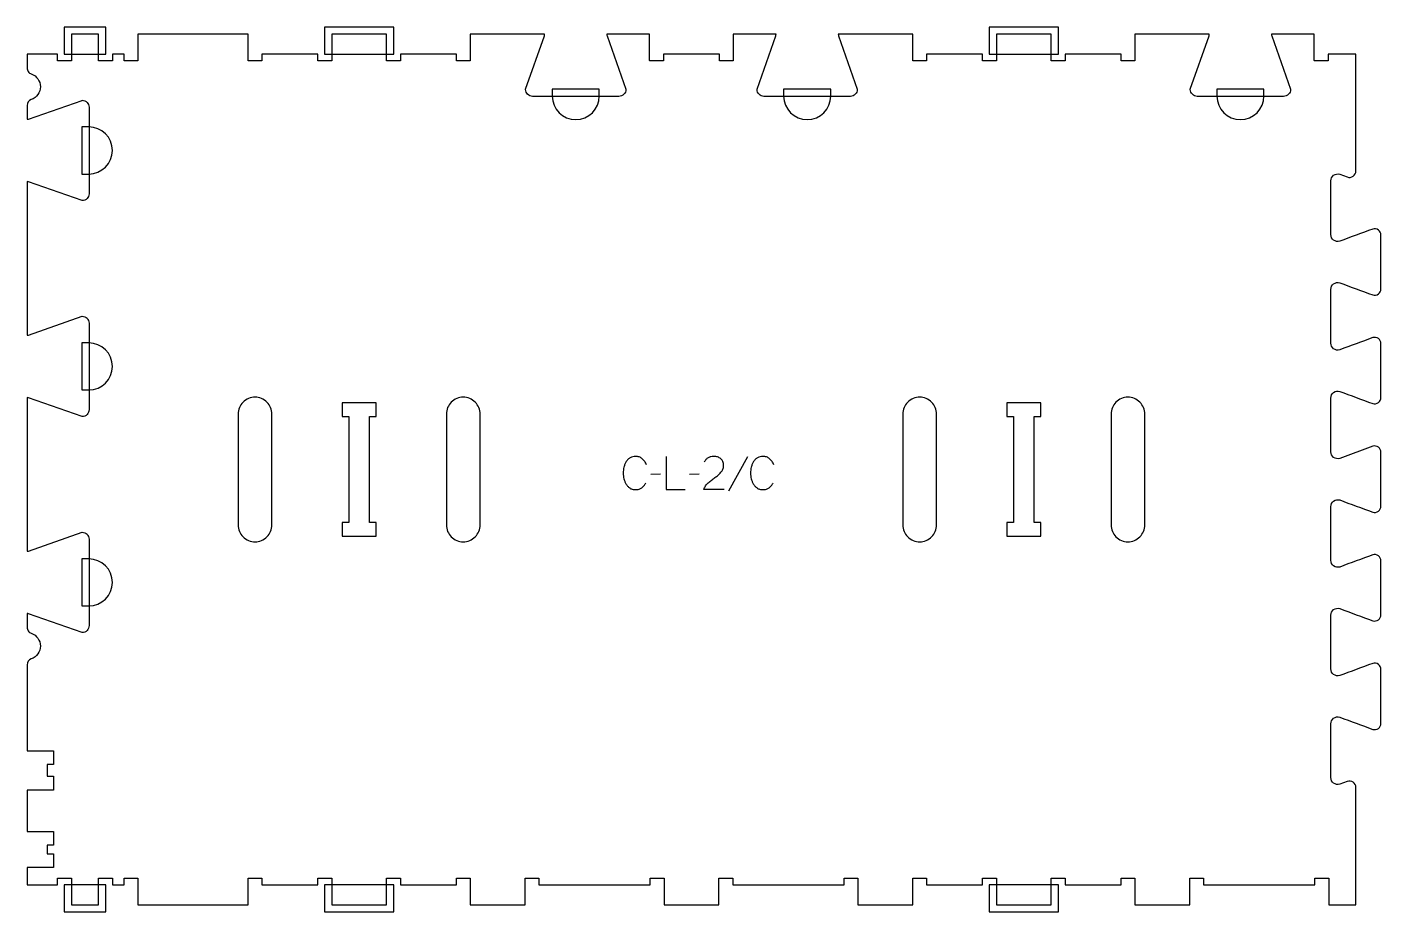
# Model space of a CAD drawing. Extents: x 0 to 1222, y -6 to 792.
import ezdxf

# ---------------------------------------------------------------- set-up
doc = ezdxf.new("R2010")
doc.units = 0
for name, color, linetype in [('1_ANYTOOL_1MMDEEP_LABELS_S', 2, 'CONTINUOUS'), ('3_ANYTOOL_CUTTHROUGH_INSID', 4, 'CONTINUOUS'), ('4_ANYTOOL_CUTTHROUGH_OUTSI', 5, 'CONTINUOUS'), ('5_ANYTOOL_HALF_MILL_9MM_IN', 3, 'CONTINUOUS')]:
    doc.layers.add(name, color=color, linetype=linetype)

msp = doc.modelspace()

# ---------------------------------------------------------------- linework, layer by layer
at = {"layer": '1_ANYTOOL_1MMDEEP_LABELS_S'}
for p, q in [((650.431717, 404.095246), (633.246002, 373.323818)), ((571.746002, 388.452389), (562.960288, 388.366675)), ((606.631717, 388.452389), (597.846002, 388.366675))]:
    msp.add_line(p, q, dxfattribs=at)
for points in [[(559.103145, 397.066675, 0.059291), (557.566984, 399.996092, 0.066881), (555.353145, 402.445246, 0.04529), (554.03616, 403.369124, 0.046757), (552.572788, 404.036318, 0.04633), (550.932876, 404.440649, 0.037303), (549.246002, 404.566675, 0.054828), (546.740362, 404.29109, 0.073548), (544.397788, 403.393461, 0.073729), (542.428466, 401.865228, 0.056205), (540.910288, 399.873818, 0.033355), (539.689119, 397.483942, 0.034965), (538.804931, 394.950603, 0.034911), (538.274903, 392.282596, 0.031589), (538.103145, 389.566675, 0.032085), (538.277648, 386.850046, 0.035383), (538.815645, 384.182746, 0.035431), (539.714134, 381.647589, 0.033598), (540.953145, 379.259532, 0.058628), (542.515346, 377.258647, 0.073381), (544.537074, 375.739889, 0.072539), (546.983047, 374.838835, 0.05208), (549.588859, 374.566675, 0.033243), (551.030234, 374.662611, 0.042283), (552.438859, 374.973818, 0.042766), (553.681556, 375.480907, 0.044269), (554.817431, 376.195246, 0.055485), (556.829226, 378.110147, 0.045948), (558.417431, 380.395246)], [(629.217431, 374.609532), (610.917431, 374.652389, -0.034491), (611.580209, 376.399721, -0.037732), (612.487074, 378.032746, -0.037744), (613.626368, 379.507382, -0.03482), (614.967431, 380.802389, -0.00859), (617.926656, 383.200972, -0.008791), (620.967431, 385.495246, 0.020588), (623.786719, 387.728689, 0.025206), (626.388859, 390.209532, 0.046908), (627.409454, 391.510774, 0.051091), (628.156717, 392.984532, 0.050722), (628.60545, 394.632707, 0.041139), (628.746002, 396.338103, 0.039396), (628.603358, 398.145689, 0.058519), (628.113859, 399.884532, 0.060358), (627.323302, 401.291648, 0.061397), (626.217431, 402.466675, 0.048006), (624.861474, 403.388634, 0.045901), (623.356717, 404.041675, 0.045216), (621.616655, 404.444234, 0.034258), (619.831717, 404.566675, 0.055622), (617.197146, 404.272688, 0.079896), (614.753145, 403.291675, 0.080617), (612.783758, 401.625975, 0.060287), (611.346002, 399.466675)], [(674.046002, 397.066675, 0.059291), (672.509841, 399.996092, 0.066881), (670.296002, 402.445246, 0.04529), (668.979017, 403.369124, 0.046757), (667.515645, 404.036318, 0.04633), (665.875733, 404.440649, 0.037303), (664.188859, 404.566675, 0.054828), (661.683219, 404.29109, 0.073548), (659.340645, 403.393461, 0.073729), (657.371323, 401.865228, 0.056205), (655.853145, 399.873818, 0.033355), (654.631976, 397.483942, 0.034965), (653.747788, 394.950603, 0.034911), (653.217761, 392.282596, 0.031589), (653.046002, 389.566675, 0.032085), (653.220505, 386.850046, 0.035383), (653.758502, 384.182746, 0.035431), (654.656991, 381.647589, 0.033598), (655.896002, 379.259532, 0.058628), (657.458203, 377.258647, 0.073381), (659.479931, 375.739889, 0.072539), (661.925904, 374.838835, 0.05208), (664.531717, 374.566675, 0.033243), (665.973091, 374.662611, 0.042283), (667.381717, 374.973818, 0.042766), (668.624413, 375.480907, 0.044269), (669.760288, 376.195246, 0.055485), (671.772083, 378.110147, 0.045948), (673.360288, 380.395246)]]:
    msp.add_lwpolyline(points, format="xyb", dxfattribs=at)
msp.add_lwpolyline([(576.888859, 404.566675), (576.888859, 374.566675), (593.988859, 374.566675)], dxfattribs=at)
at = {"layer": '3_ANYTOOL_CUTTHROUGH_INSID'}
for points in [[(190.5, 442.749994), (190.5, 342.750007, 0.198912), (194.96662, 331.966626, 0.198912), (205.75, 327.500003, 0.198912), (216.53338, 331.966626, 0.198912), (221, 342.750007), (221, 442.749993, 0.198912), (216.53338, 453.533374, 0.198912), (205.75, 457.999997, 0.198912), (194.966621, 453.533375, 0.198912)], [(378.5, 442.749994), (378.5, 342.750007, 0.198912), (382.96662, 331.966626, 0.414214), (404.53338, 331.966626, 0.198912), (409, 342.750007), (409, 442.749993, 0.198912), (404.53338, 453.533374, 0.198912), (393.75, 457.999997, 0.198912), (382.966621, 453.533375, 0.198912)], [(790.5, 442.749994), (790.5, 342.750007, 0.198912), (794.96662, 331.966626, 0.198912), (805.75, 327.500003, 0.198912), (816.53338, 331.966626, 0.198912), (821, 342.750007), (821, 442.749993, 0.198912), (816.53338, 453.533374, 0.198912), (805.75, 457.999997, 0.198912), (794.966621, 453.533375, 0.198912)], [(978.5, 442.749994), (978.5, 342.750007, 0.198912), (982.96662, 331.966626, 0.198912), (993.75, 327.500003, 0.198912), (1004.53338, 331.966626, 0.198912), (1009, 342.750007), (1009, 442.749993, 0.198912), (1004.53338, 453.533374, 0.198912), (993.75, 457.999997, 0.198912), (982.966621, 453.533375, 0.198912)]]:
    msp.add_lwpolyline(points, format="xyb", close=True, dxfattribs=at)
for points in [[(315, 453), (284.5, 453), (284.5, 440.5), (290.5, 440.5), (290.5, 345), (284.5, 345), (284.5, 332.5), (315, 332.5), (315, 345), (309, 345), (309, 440.5), (315, 440.5)], [(915, 453), (884.5, 453), (884.5, 440.5), (890.5, 440.5), (890.5, 345), (884.5, 345), (884.5, 332.5), (915, 332.5), (915, 345), (909, 345), (909, 440.5), (915, 440.5)]]:
    msp.add_lwpolyline(points, close=True, dxfattribs=at)
at = {"layer": '4_ANYTOOL_CUTTHROUGH_OUTSI'}
msp.add_lwpolyline([(1123.402521, 785.5, 0.06141), (1123.637431, 784.10513), (1140.532965, 735.832588, -0.084368), (1140.547, 735.75, -0.414214), (1134.297, 729.5), (1056.297, 729.5, -0.414214), (1050.047, 735.75, -0.084368), (1050.061035, 735.832588), (1066.960148, 784.116195, 0.061178), (1067.191563, 785.5), (1000, 785.5), (1000, 761.75, -0.414214), (999.75, 761.5), (987.75, 761.5, -0.414214), (987.5, 761.75), (987.5, 767.5), (937, 767.5), (937, 761.75, -0.414214), (936.75, 761.5), (924.75, 761.5, -0.414214), (924.5, 761.75), (924.5, 785.5), (875, 785.5), (875, 761.75, -0.414214), (874.75, 761.5), (862.75, 761.5, -0.414214), (862.5, 761.75), (862.5, 767.5), (812, 767.5), (812, 761.75, -0.414214), (811.75, 761.5), (799.75, 761.5, -0.414214), (799.5, 761.75), (799.5, 785.5), (732.308521, 785.5, 0.06141), (732.543431, 784.10513), (749.438965, 735.832588, -0.084368), (749.453, 735.75, -0.414214), (743.203, 729.5), (665.203, 729.5, -0.414214), (658.953, 735.75, -0.084368), (658.967035, 735.832588), (675.866148, 784.116195, 0.061178), (676.097563, 785.5), (637.5, 785.5), (637.5, 761.75, -0.414214), (637.25, 761.5), (625.25, 761.5, -0.414214), (625, 761.75), (625, 767.5), (574.5, 767.5), (574.5, 761.75, -0.414214), (574.25, 761.5), (562.25, 761.5, -0.414214), (562, 761.75), (562, 785.5), (523.402521, 785.5, 0.06141), (523.637431, 784.10513), (540.532965, 735.832588, -0.084368), (540.547, 735.75, -0.414214), (534.297, 729.5), (456.297, 729.5, -0.414214), (450.047, 735.75, -0.084368), (450.061035, 735.832588), (466.960148, 784.116195, 0.061178), (467.191563, 785.5), (400, 785.5), (400, 761.75, -0.414214), (399.75, 761.5), (387.75, 761.5, -0.414214), (387.5, 761.75), (387.5, 767.5), (337, 767.5), (337, 761.75, -0.414214), (336.75, 761.5), (324.75, 761.5, -0.414214), (324.5, 761.75), (324.5, 785.5), (275, 785.5), (275, 761.75, -0.414214), (274.75, 761.5), (262.75, 761.5, -0.414214), (262.5, 761.75), (262.5, 767.5), (212, 767.5), (212, 761.75, -0.414214), (211.75, 761.5), (199.75, 761.5, -0.414214), (199.5, 761.75), (199.5, 785.5), (100, 785.5), (100, 761.75, -0.414214), (99.75, 761.5), (87.75, 761.5, -0.414214), (87.5, 761.75), (87.5, 767.5), (77, 767.5), (77, 761.75, -0.414214), (76.75, 761.5), (64.75, 761.5, -0.414214), (64.5, 761.75), (64.5, 785.5), (40, 785.5), (40, 761.75, -0.414214), (39.75, 761.5), (27.75, 761.5, -0.414214), (27.5, 761.75), (27.5, 767.5), (0, 767.5), (0, 755.095563, 0.155096), (1.055145, 751.775799, 0.155096), (3.833333, 749.674411, -0.707107), (3.833333, 726.575589, 0.317837), (0, 721.154437), (0, 708.755521, 0.06141), (1.39487, 708.990431), (49.667412, 725.885965, -0.084368), (49.75, 725.9, -0.414214), (56, 719.65), (56, 641.65, -0.414214), (49.75, 635.4, -0.084368), (49.667412, 635.414035), (1.383805, 652.313148, 0.061178), (0, 652.544563), (0, 513.855521, 0.06141), (1.39487, 514.090431), (49.667412, 530.985965, -0.084368), (49.75, 531, -0.414214), (56, 524.75), (56, 446.75, -0.414214), (49.75, 440.5, -0.084368), (49.667412, 440.514035), (1.383805, 457.413148, 0.061178), (0, 457.644563), (0, 318.955521, 0.06141), (1.39487, 319.190431), (49.667412, 336.085965, -0.084368), (49.75, 336.1, -0.414214), (56, 329.85), (56, 251.85, -0.414214), (49.75, 245.6, -0.084368), (49.667412, 245.614035), (1.383805, 262.513148, 0.061178), (0, 262.744563), (0, 250.345563, 0.155096), (1.055145, 247.025799, 0.155096), (3.833333, 244.924411, -0.707107), (3.833333, 221.825589, 0.317837), (0, 216.404437), (0, 139), (23.75, 139, -0.414214), (24, 138.75), (24, 126.75, -0.414214), (23.75, 126.5), (18, 126.5), (18, 116), (23.75, 116, -0.414214), (24, 115.75), (24, 103.75, -0.414214), (23.75, 103.5), (0, 103.5), (0, 66.088), (23.75, 66.088, -0.414214), (24, 65.838), (24, 53.838, -0.414214), (23.75, 53.588), (18, 53.588), (18, 46), (23.75, 46, -0.414214), (24, 45.75), (24, 33.75, -0.414214), (23.75, 33.5), (0, 33.5), (0, 18), (27.5, 18), (27.5, 23.75, -0.414214), (27.75, 24), (39.75, 24, -0.414214), (40, 23.75), (40, 0), (64.5, 0), (64.5, 23.75, -0.414214), (64.75, 24), (76.75, 24, -0.414214), (77, 23.75), (77, 18), (87.5, 18), (87.5, 23.75, -0.414214), (87.75, 24), (99.75, 24, -0.414214), (100, 23.75), (100, 0), (149.75, 0), (199.5, 0), (199.5, 23.75, -0.414214), (199.75, 24), (211.75, 24, -0.414214), (212, 23.75), (212, 18), (262.5, 18), (262.5, 23.75, -0.414214), (262.75, 24), (274.75, 24, -0.414214), (275, 23.75), (275, 0), (324.5, 0), (324.5, 23.75, -0.414214), (324.75, 24), (336.75, 24, -0.414214), (337, 23.75), (337, 18), (387.5, 18), (387.5, 23.75, -0.414214), (387.75, 24), (399.75, 24, -0.414214), (400, 23.75), (400, 0), (449.5, 0), (449.5, 23.75, -0.414214), (449.75, 24), (461.75, 24, -0.414214), (462, 23.75), (462, 18), (562.5, 18), (562.5, 23.75, -0.414214), (562.75, 24), (574.75, 24, -0.414214), (575, 23.75), (575, 0), (624.5, 0), (624.5, 23.75, -0.414214), (624.75, 24), (636.75, 24, -0.414214), (637, 23.75), (637, 18), (737.5, 18), (737.5, 23.75, -0.414214), (737.75, 24), (749.75, 24, -0.414214), (750, 23.75), (750, 0), (799.5, 0), (799.5, 23.75, -0.414214), (799.75, 24), (811.75, 24, -0.414214), (812, 23.75), (812, 18), (862.5, 18), (862.5, 23.75, -0.414214), (862.75, 24), (874.75, 24, -0.414214), (875, 23.75), (875, 0), (924.5, 0), (924.5, 23.75, -0.414214), (924.75, 24), (936.75, 24, -0.414214), (937, 23.75), (937, 18), (987.5, 18), (987.5, 23.75, -0.414214), (987.75, 24), (999.75, 24, -0.414214), (1000, 23.75), (1000, 0), (1049.5, 0), (1049.5, 23.75, -0.414214), (1049.75, 24), (1061.75, 24, -0.414214), (1062, 23.75), (1062, 18), (1162.5, 18), (1162.5, 23.75, -0.414214), (1162.75, 24), (1174.75, 24, -0.414214), (1175, 23.75), (1175, 0), (1199.5, 0), (1199.5, 105.88344, 0.522099), (1191.757367, 111.277132), (1184.950275, 108.762336, -0.015608), (1184.935476, 108.757388, -0.237079), (1179.408736, 109.729472, -0.237079), (1176.889552, 114.743801), (1176.889096, 163.249886, -0.237079), (1179.40828, 168.264218, -0.237079), (1184.93502, 169.236301, -0.015604), (1184.949815, 169.231354, 0.000004), (1214.7258, 158.231824, 0.236338), (1219.795534, 159.130844, 0.237079), (1222.113183, 163.744027), (1222.112727, 212.250112, 0.237079), (1219.795078, 216.863297, 0.237101), (1214.710704, 217.757385, -0.000004), (1184.949819, 206.762336, -0.015608), (1184.93502, 206.757388, -0.237079), (1179.40828, 207.729472, -0.237079), (1176.889096, 212.743801), (1176.88864, 261.249886, -0.237079), (1179.407824, 266.264218, -0.237079), (1184.934564, 267.236301, -0.015604), (1184.94936, 267.231354, 0.000004), (1214.725345, 256.231824, 0.236338), (1219.795078, 257.130844, 0.237079), (1222.112727, 261.744027), (1222.112272, 310.250112, 0.237079), (1219.794622, 314.863297, 0.237101), (1214.710248, 315.757385, -0.000004), (1184.949364, 304.762336, -0.015608), (1184.934564, 304.757388, -0.237079), (1179.407824, 305.729472, -0.237079), (1176.88864, 310.743801), (1176.888184, 359.249886, -0.237079), (1179.407368, 364.264218, -0.237079), (1184.934109, 365.236301, -0.015604), (1184.948904, 365.231354, 0.000004), (1214.724889, 354.231824, 0.236338), (1219.794622, 355.130844, 0.237079), (1222.112272, 359.744027), (1222.111816, 408.250112, 0.237079), (1219.794166, 412.863297, 0.237101), (1214.709792, 413.757385), (1184.948908, 402.762336, -0.015608), (1184.934109, 402.757388, -0.237079), (1179.407368, 403.729472, -0.237079), (1176.888184, 408.743801), (1176.887728, 457.249886, -0.237079), (1179.406913, 462.264218, -0.237079), (1184.933653, 463.236301, -0.015604), (1184.948448, 463.231354, 0.000004), (1214.724433, 452.231824, 0.236338), (1219.794166, 453.130844, 0.237079), (1222.111816, 457.744027), (1222.11136, 506.250873, 0.237079), (1219.793711, 510.864058, 0.237101), (1214.709336, 511.758146, -0.000004), (1184.948452, 500.763097, -0.015608), (1184.933653, 500.758149, -0.237079), (1179.406913, 501.730232, -0.237079), (1176.887728, 506.744562), (1176.887273, 555.250647, -0.237079), (1179.406457, 560.264979, -0.237079), (1184.933197, 561.237062, -0.015604), (1184.947992, 561.232115, 0.000004), (1214.723977, 550.232585, 0.236338), (1219.793711, 551.131605, 0.237079), (1222.11136, 555.744788), (1222.110904, 604.250873, 0.237079), (1219.793255, 608.864058, 0.237101), (1214.70888, 609.758146, -0.000004), (1184.947996, 598.763097, -0.015608), (1184.933197, 598.758149, -0.237079), (1179.406457, 599.730232, -0.237079), (1176.887273, 604.744562), (1176.886817, 653.250647, -0.237079), (1179.406001, 658.264979, -0.237079), (1184.932741, 659.237062, -0.015598), (1184.947531, 659.232117), (1191.757592, 656.716547, 0.522086), (1199.5, 662.110322), (1199.5, 767.5), (1174.5, 767.5), (1174.5, 761.75, -0.414214), (1174.25, 761.5), (1162.25, 761.5, -0.414214), (1162, 761.75), (1162, 785.5)], format="xyb", close=True, dxfattribs=at)
at = {"layer": '5_ANYTOOL_HALF_MILL_9MM_IN'}
for points in [[(39.5, 767.5), (65, 767.5), (71, 767.5), (71, 792), (64.74, 792), (33.5, 792), (33.5, 785.74), (33.5, 767.5)], [(274.5, 767.5), (325, 767.5), (331, 767.5), (331, 792), (324.74, 792), (268.5, 792), (268.5, 785.74), (268.5, 767.5)], [(874.5, 767.5), (925, 767.5), (931, 767.5), (931, 792), (924.74, 792), (868.5, 792), (868.5, 785.74), (868.5, 767.5)], [(65, 18), (39.5, 18), (33.5, 18), (33.5, -0.24), (33.5, -6.5), (71, -6.5), (71, -0.24), (71, 18)], [(325, 18), (274.5, 18), (268.5, 18), (268.5, -6.5), (274.76, -6.5), (324.74, -6.5), (331, -6.5), (331, 18)], [(925, 18), (874.5, 18), (868.5, 18), (868.5, -6.5), (874.76, -6.5), (924.74, -6.5), (931, -6.5), (931, 18)]]:
    msp.add_lwpolyline(points, close=True, dxfattribs=at)
for points in [[(474.047002, 729.74, 0.999765), (516.547, 729.75), (516.547, 736), (474.047, 736)], [(682.953002, 729.74, 0.999765), (725.453, 729.75), (725.453, 736), (682.953, 736)], [(1074.047002, 729.74, 0.999765), (1116.547, 729.75), (1116.547, 736), (1074.047, 736)], [(55.5, 659.4), (55.75, 659.4, 1), (55.75, 701.9), (49.5, 701.9), (49.5, 659.4)], [(55.76, 464.500002, 0.999765), (55.75, 507), (49.5, 507), (49.5, 464.5)], [(55.5, 269.6), (55.75, 269.6, 1), (55.75, 312.1), (49.5, 312.1), (49.5, 269.6)]]:
    msp.add_lwpolyline(points, format="xyb", close=True, dxfattribs=at)

doc.saveas('drawing.dxf')
